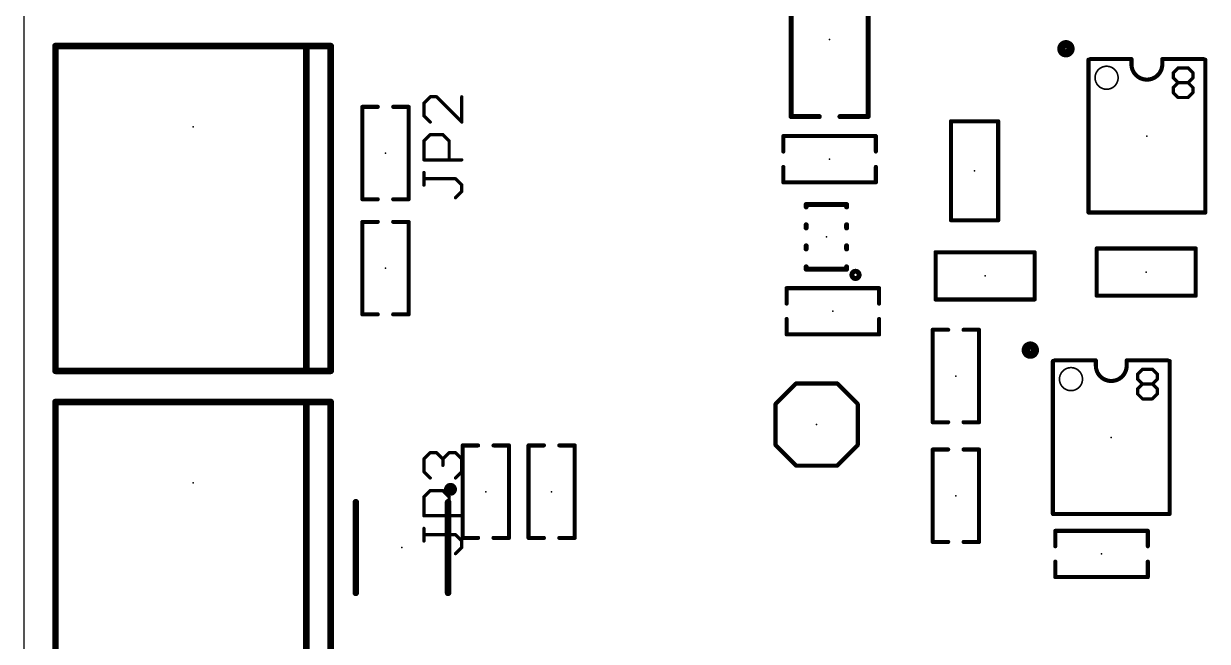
# Model space of a CAD drawing. Extents: x -49 to 146, y -19 to 112.
# Drawn here: x 0 to 36.56, y 25.55 to 44.64 of the extents above; entities that cross this region are included whole.
import ezdxf

# ---------------------------------------------------------------- set-up
doc = ezdxf.new("R2010")
doc.units = 0
for name, color, linetype in [('20', 7, 'CONTINUOUS'), ('21', 253, 'CONTINUOUS'), ('23', 7, 'CONTINUOUS')]:
    doc.layers.add(name, color=color, linetype=linetype)

msp = doc.modelspace()

# ---------------------------------------------------------------- linework, layer by layer
at = {"layer": '20'}
msp.add_line((0, 101.9), (0, 0), dxfattribs=at)
at = {"layer": '21'}
for points, const_width in [([(23.7034, 41.7687), (23.7034, 46.5313)], 0.1524), ([(26.0846, 46.5313), (26.0846, 41.7687)], 0.1524), ([(0.984, 33.908), (0.984, 43.948)], 0.2032), ([(0.984, 43.948), (8.734, 43.948)], 0.2032), ([(8.734, 43.948), (9.484, 43.948)], 0.2032), ([(8.734, 43.948), (8.734, 33.908)], 0.2032), ([(9.484, 43.948), (9.484, 33.908)], 0.2032), ([(32.8906, 43.5262), (32.8906, 38.8018)], 0.127), ([(34.2177, 43.5452), (32.9477, 43.5452)], 0.127), ([(34.2177, 43.3865), (34.2177, 43.5452)], 0.127), ([(35.1703, 43.3865), (35.1703, 43.5452)], 0.127), ([(35.1703, 43.5452), (36.4403, 43.5452)], 0.127), ([(36.4974, 38.8018), (36.4974, 43.5262)], 0.127), ([(35.5068, 43.1205), (35.6593, 43.273)], 0.1016), ([(35.5068, 42.9679), (35.5068, 43.1205)], 0.1016), ([(35.6593, 43.273), (35.9644, 43.273)], 0.1016), ([(35.9644, 43.273), (36.1169, 43.1205)], 0.1016), ([(36.1169, 43.1205), (36.1169, 42.9679)], 0.1016), ([(35.6593, 42.8154), (35.5068, 42.9679)], 0.1016), ([(35.5068, 42.6629), (35.6593, 42.8154)], 0.1016), ([(35.6593, 42.8154), (35.9644, 42.8154)], 0.1016), ([(36.1169, 42.9679), (35.9644, 42.8154)], 0.1016), ([(35.9644, 42.8154), (36.1169, 42.6629)], 0.1016), ([(12.5587, 42.379), (12.3638, 42.1841)], 0.1016), ([(12.7536, 42.379), (12.5587, 42.379)], 0.1016), ([(13.5332, 41.5994), (12.7536, 42.379)], 0.1016), ([(13.5332, 42.379), (13.5332, 41.5994)], 0.1016), ([(35.5068, 42.5103), (35.5068, 42.6629)], 0.1016), ([(35.6593, 42.3578), (35.5068, 42.5103)], 0.1016), ([(36.1169, 42.5103), (35.9644, 42.3578)], 0.1016), ([(36.1169, 42.6629), (36.1169, 42.5103)], 0.1016), ([(10.4616, 39.2112), (10.4616, 42.0688)], 0.127), ([(10.4616, 42.0688), (10.9379, 42.0688)], 0.127), ([(11.8904, 42.0688), (11.4141, 42.0688)], 0.127), ([(11.8904, 39.2112), (11.8904, 42.0688)], 0.127), ([(12.3638, 42.1841), (12.3638, 41.7943)], 0.1016), ([(35.9644, 42.3578), (35.6593, 42.3578)], 0.1016), ([(12.3638, 41.7943), (12.5587, 41.5994)], 0.1016), ([(24.5766, 41.7687), (23.7034, 41.7687)], 0.1524), ([(26.0846, 41.7687), (25.2115, 41.7687)], 0.1524), ([(30.102, 41.624), (28.642, 41.624)], 0.127), ([(28.642, 38.564), (28.642, 41.618)], 0.127), ([(30.102, 41.618), (30.102, 38.564)], 0.127), ([(12.3638, 41.0147), (12.5587, 41.2096)], 0.1016), ([(12.3638, 40.43), (12.3638, 41.0147)], 0.1016), ([(12.5587, 41.2096), (12.9485, 41.2096)], 0.1016), ([(12.9485, 41.2096), (13.1434, 41.0147)], 0.1016), ([(13.1434, 41.0147), (13.1434, 40.43)], 0.1016), ([(26.3228, 41.1644), (23.4652, 41.1644)], 0.127), ([(23.4652, 41.1644), (23.4652, 40.6881)], 0.127), ([(26.3228, 40.6881), (26.3228, 41.1644)], 0.127), ([(13.5332, 40.43), (12.3638, 40.43)], 0.1016), ([(23.4652, 39.7356), (23.4652, 40.2119)], 0.127), ([(26.3228, 40.2119), (26.3228, 39.7356)], 0.127), ([(12.3638, 39.6504), (12.3638, 40.0402)], 0.1016), ([(13.3383, 39.8453), (12.3638, 39.8453)], 0.1016), ([(13.5332, 39.6504), (13.3383, 39.8453)], 0.1016), ([(13.3383, 39.2606), (13.5332, 39.4555)], 0.1016), ([(13.5332, 39.4555), (13.5332, 39.6504)], 0.1016), ([(26.3228, 39.7356), (23.4652, 39.7356)], 0.127), ([(10.9379, 39.2112), (10.4616, 39.2112)], 0.127), ([(11.4141, 39.2112), (11.8904, 39.2112)], 0.127), ([(24.169, 39.05), (24.169, 38.975)], 0.1524), ([(25.419, 39.05), (24.169, 39.05)], 0.1524), ([(25.419, 39.05), (25.419, 38.975)], 0.1524), ([(32.8906, 38.8018), (36.4974, 38.8018)], 0.127), ([(10.4616, 35.6552), (10.4616, 38.5128)], 0.127), ([(10.4616, 38.5128), (10.9379, 38.5128)], 0.127), ([(11.8904, 38.5128), (11.4141, 38.5128)], 0.127), ([(11.8904, 35.6552), (11.8904, 38.5128)], 0.127), ([(24.169, 38.325), (24.169, 38.425)], 0.1524), ([(25.419, 38.325), (25.419, 38.425)], 0.1524), ([(30.102, 38.564), (28.642, 38.564)], 0.127), ([(24.169, 37.675), (24.169, 37.775)], 0.1524), ([(25.419, 37.675), (25.419, 37.775)], 0.1524), ([(33.142, 37.691), (33.142, 36.231)], 0.127), ([(33.148, 37.691), (36.202, 37.691)], 0.127), ([(36.202, 37.691), (36.202, 36.231)], 0.127), ([(28.167, 37.575), (31.221, 37.575)], 0.127), ([(28.167, 36.115), (28.167, 37.575)], 0.127), ([(31.227, 36.115), (31.227, 37.575)], 0.127), ([(24.169, 37.05), (24.169, 37.125)], 0.1524), ([(24.169, 37.05), (25.419, 37.05)], 0.1524), ([(25.419, 37.05), (25.419, 37.125)], 0.1524), ([(23.5652, 35.9881), (23.5652, 36.4644)], 0.127), ([(23.5652, 36.4644), (26.4228, 36.4644)], 0.127), ([(26.4228, 36.4644), (26.4228, 35.9881)], 0.127), ([(36.202, 36.231), (33.148, 36.231)], 0.127), ([(31.221, 36.115), (28.167, 36.115)], 0.127), ([(10.9379, 35.6552), (10.4616, 35.6552)], 0.127), ([(11.4141, 35.6552), (11.8904, 35.6552)], 0.127), ([(23.5652, 35.5119), (23.5652, 35.0356)], 0.127), ([(26.4228, 35.0356), (26.4228, 35.5119)], 0.127), ([(23.5652, 35.0356), (26.4228, 35.0356)], 0.127), ([(28.0796, 32.3212), (28.0796, 35.1788)], 0.127), ([(28.0796, 35.1788), (28.5559, 35.1788)], 0.127), ([(29.5084, 35.1788), (29.0321, 35.1788)], 0.127), ([(29.5084, 32.3212), (29.5084, 35.1788)], 0.127), ([(8.734, 33.908), (0.984, 33.908)], 0.2032), ([(9.484, 33.908), (8.734, 33.908)], 0.2032), ([(31.7906, 34.2122), (31.7906, 29.4878)], 0.127), ([(33.1177, 34.2312), (31.8477, 34.2312)], 0.127), ([(33.1177, 34.0725), (33.1177, 34.2312)], 0.127), ([(34.0703, 34.0725), (34.0703, 34.2312)], 0.127), ([(34.0703, 34.2312), (35.3403, 34.2312)], 0.127), ([(34.4068, 33.8064), (34.5593, 33.959)], 0.1016), ([(34.5593, 33.959), (34.8644, 33.959)], 0.1016), ([(34.8644, 33.959), (35.0169, 33.8064)], 0.1016), ([(35.3974, 29.4878), (35.3974, 34.2122)], 0.127), ([(34.4068, 33.6539), (34.4068, 33.8064)], 0.1016), ([(34.5593, 33.5014), (34.4068, 33.6539)], 0.1016), ([(35.0169, 33.6539), (34.8644, 33.5014)], 0.1016), ([(35.0169, 33.8064), (35.0169, 33.6539)], 0.1016), ([(23.859, 33.52), (23.224, 32.885)], 0.127), ([(23.859, 33.52), (25.129, 33.52)], 0.127), ([(25.129, 33.52), (25.764, 32.885)], 0.127), ([(34.4068, 33.3489), (34.5593, 33.5014)], 0.1016), ([(34.4068, 33.1963), (34.4068, 33.3489)], 0.1016), ([(34.5593, 33.5014), (34.8644, 33.5014)], 0.1016), ([(34.8644, 33.5014), (35.0169, 33.3489)], 0.1016), ([(35.0169, 33.3489), (35.0169, 33.1963)], 0.1016), ([(0.984, 22.908), (0.984, 32.948)], 0.2032), ([(0.984, 32.948), (8.734, 32.948)], 0.2032), ([(8.734, 32.948), (9.484, 32.948)], 0.2032), ([(8.734, 32.948), (8.734, 22.908)], 0.2032), ([(9.484, 32.948), (9.484, 22.908)], 0.2032), ([(23.224, 32.885), (23.224, 31.615)], 0.127), ([(25.764, 32.885), (25.764, 31.615)], 0.127), ([(34.5593, 33.0438), (34.4068, 33.1963)], 0.1016), ([(34.8644, 33.0438), (34.5593, 33.0438)], 0.1016), ([(35.0169, 33.1963), (34.8644, 33.0438)], 0.1016), ([(28.5559, 32.3212), (28.0796, 32.3212)], 0.127), ([(29.0321, 32.3212), (29.5084, 32.3212)], 0.127), ([(13.5604, 28.7464), (13.5604, 31.604)], 0.127), ([(13.5604, 31.604), (14.0367, 31.604)], 0.127), ([(14.9892, 31.604), (14.5129, 31.604)], 0.127), ([(14.9892, 28.7464), (14.9892, 31.604)], 0.127), ([(15.5924, 28.7464), (15.5924, 31.604)], 0.127), ([(15.5924, 31.604), (16.0687, 31.604)], 0.127), ([(17.0212, 31.604), (16.5449, 31.604)], 0.127), ([(17.0212, 28.7464), (17.0212, 31.604)], 0.127), ([(23.224, 31.615), (23.859, 30.98)], 0.127), ([(25.764, 31.615), (25.129, 30.98)], 0.127), ([(28.5559, 31.4788), (28.0796, 31.4788)], 0.127), ([(28.0796, 31.4788), (28.0796, 28.6212)], 0.127), ([(29.0321, 31.4788), (29.5084, 31.4788)], 0.127), ([(29.5084, 31.4788), (29.5084, 28.6212)], 0.127), ([(12.3638, 31.1841), (12.5587, 31.379)], 0.1016), ([(12.3638, 30.7943), (12.3638, 31.1841)], 0.1016), ([(12.5587, 31.379), (12.7536, 31.379)], 0.1016), ([(12.7536, 31.379), (12.9485, 31.1841)], 0.1016), ([(12.9485, 31.1841), (13.1434, 31.379)], 0.1016), ([(12.9485, 31.1841), (12.9485, 30.9892)], 0.1016), ([(13.1434, 31.379), (13.3383, 31.379)], 0.1016), ([(13.3383, 31.379), (13.5332, 31.1841)], 0.1016), ([(13.5332, 31.1841), (13.5332, 30.7943)], 0.1016), ([(12.5587, 30.5994), (12.3638, 30.7943)], 0.1016), ([(13.5332, 30.7943), (13.3383, 30.5994)], 0.1016), ([(25.129, 30.98), (23.859, 30.98)], 0.127), ([(12.3638, 30.0147), (12.5587, 30.2096)], 0.1016), ([(12.3638, 29.43), (12.3638, 30.0147)], 0.1016), ([(12.5587, 30.2096), (12.9485, 30.2096)], 0.1016), ([(12.9485, 30.2096), (13.1434, 30.0147)], 0.1016), ([(13.1434, 30.0147), (13.1434, 29.43)], 0.1016), ([(10.259, 29.848), (10.259, 27.048)], 0.2032), ([(13.109, 27.048), (13.109, 29.848)], 0.2032), ([(13.5332, 29.43), (12.3638, 29.43)], 0.1016), ([(31.7906, 29.4878), (35.3974, 29.4878)], 0.127), ([(12.3638, 28.6504), (12.3638, 29.0402)], 0.1016), ([(13.3383, 28.8453), (12.3638, 28.8453)], 0.1016), ([(13.5332, 28.6504), (13.3383, 28.8453)], 0.1016), ([(31.8652, 28.4881), (31.8652, 28.9644)], 0.127), ([(31.8652, 28.9644), (34.7228, 28.9644)], 0.127), ([(34.7228, 28.9644), (34.7228, 28.4881)], 0.127), ([(13.5332, 28.4555), (13.5332, 28.6504)], 0.1016), ([(14.0367, 28.7464), (13.5604, 28.7464)], 0.127), ([(14.5129, 28.7464), (14.9892, 28.7464)], 0.127), ([(16.0687, 28.7464), (15.5924, 28.7464)], 0.127), ([(16.5449, 28.7464), (17.0212, 28.7464)], 0.127), ([(28.0796, 28.6212), (28.5559, 28.6212)], 0.127), ([(29.5084, 28.6212), (29.0321, 28.6212)], 0.127), ([(13.3383, 28.2606), (13.5332, 28.4555)], 0.1016), ([(31.8652, 28.0119), (31.8652, 27.5356)], 0.127), ([(34.7228, 27.5356), (34.7228, 28.0119)], 0.127), ([(31.8652, 27.5356), (34.7228, 27.5356)], 0.127)]:
    msp.add_lwpolyline(points, dxfattribs=dict(at, const_width=const_width))
for points, const_width in [([(1.0348, 43.948, 1), (0.9332, 43.948)], 0.1016), ([(0.984, 43.9988, 1), (0.984, 43.8972)], 0.1016), ([(8.734, 43.9988, 1), (8.734, 43.8972)], 0.1016), ([(8.7848, 43.948, 1), (8.6832, 43.948)], 0.1016), ([(8.734, 43.8972, 1), (8.734, 43.9988)], 0.1016), ([(9.5348, 43.948, 1), (9.4332, 43.948)], 0.1016), ([(9.484, 43.8972, 1), (9.484, 43.9988)], 0.1016), ([(32.194, 43.7226, 1), (32.194, 44.0054, 1), (32.194, 43.7226)], 0.254), ([(32.9224, 43.5262, 1), (32.8588, 43.5262)], 0.0635), ([(32.9477, 43.577, 1), (32.9477, 43.5134)], 0.0635), ([(34.2495, 43.5452, 1), (34.1859, 43.5452)], 0.0635), ([(34.2177, 43.5134, 1), (34.2177, 43.577)], 0.0635), ([(35.1703, 43.577, 1), (35.1703, 43.5134)], 0.0635), ([(35.2021, 43.5452, 1), (35.1386, 43.5452)], 0.0635), ([(36.4403, 43.5134, 1), (36.4403, 43.577)], 0.0635), ([(36.5292, 43.5262, 1), (36.4656, 43.5262)], 0.0635), ([(33.4494, 42.6118, 1), (33.4494, 43.323, 1), (33.4494, 42.6118)], 0.0508), ([(34.2495, 43.3865, 1), (34.1859, 43.3865)], 0.0635), ([(34.1859, 43.3865, 1), (34.2495, 43.3865)], 0.0635), ([(34.2177, 43.3865, 1), (35.1703, 43.3865)], 0.127), ([(35.2021, 43.3865, 1), (35.1386, 43.3865)], 0.0635), ([(35.1386, 43.3865, 1), (35.2021, 43.3865)], 0.0635), ([(35.5322, 43.1205, 1), (35.4814, 43.1205)], 0.0508), ([(35.4888, 43.1384, 1), (35.5248, 43.1025)], 0.0508), ([(35.6593, 43.2984, 1), (35.6593, 43.2476)], 0.0508), ([(35.6773, 43.255, 1), (35.6414, 43.2909)], 0.0508), ([(35.9824, 43.2909, 1), (35.9464, 43.255)], 0.0508), ([(35.9644, 43.2476, 1), (35.9644, 43.2984)], 0.0508), ([(36.1423, 43.1205, 1), (36.0915, 43.1205)], 0.0508), ([(36.099, 43.1025, 1), (36.1349, 43.1384)], 0.0508), ([(35.5248, 42.9859, 1), (35.4888, 42.95)], 0.0508), ([(35.4814, 42.9679, 1), (35.5322, 42.9679)], 0.0508), ([(35.6593, 42.8408, 1), (35.6593, 42.79)], 0.0508), ([(35.6773, 42.7974, 1), (35.6414, 42.8334)], 0.0508), ([(35.6414, 42.7974, 1), (35.6773, 42.8334)], 0.0508), ([(35.9824, 42.8334, 1), (35.9464, 42.7974)], 0.0508), ([(35.9464, 42.8334, 1), (35.9824, 42.7974)], 0.0508), ([(35.9644, 42.79, 1), (35.9644, 42.8408)], 0.0508), ([(36.0915, 42.9679, 1), (36.1423, 42.9679)], 0.0508), ([(36.1349, 42.95, 1), (36.099, 42.9859)], 0.0508), ([(12.5587, 42.4044, 1), (12.5587, 42.3536)], 0.0508), ([(12.5767, 42.361, 1), (12.5407, 42.397)], 0.0508), ([(12.7716, 42.397, 1), (12.7356, 42.361)], 0.0508), ([(12.7536, 42.3536, 1), (12.7536, 42.4044)], 0.0508), ([(13.5586, 42.379, 1), (13.5078, 42.379)], 0.0508), ([(35.5322, 42.6629, 1), (35.4814, 42.6629)], 0.0508), ([(35.4888, 42.6808, 1), (35.5248, 42.6449)], 0.0508), ([(35.5248, 42.5283, 1), (35.4888, 42.4924)], 0.0508), ([(35.4814, 42.5103, 1), (35.5322, 42.5103)], 0.0508), ([(36.1423, 42.6629, 1), (36.0915, 42.6629)], 0.0508), ([(36.0915, 42.5103, 1), (36.1423, 42.5103)], 0.0508), ([(36.099, 42.6449, 1), (36.1349, 42.6808)], 0.0508), ([(36.1349, 42.4924, 1), (36.099, 42.5283)], 0.0508), ([(10.4616, 42.1006, 1), (10.4616, 42.0371)], 0.0635), ([(10.4934, 42.0688, 1), (10.4299, 42.0688)], 0.0635), ([(10.9379, 42.0371, 1), (10.9379, 42.1006)], 0.0635), ([(11.4141, 42.1006, 1), (11.4141, 42.0371)], 0.0635), ([(11.9222, 42.0688, 1), (11.8587, 42.0688)], 0.0635), ([(11.8904, 42.0371, 1), (11.8904, 42.1006)], 0.0635), ([(12.3458, 42.2021, 1), (12.3818, 42.1661)], 0.0508), ([(12.3892, 42.1841, 1), (12.3384, 42.1841)], 0.0508), ([(35.6593, 42.3832, 1), (35.6593, 42.3324)], 0.0508), ([(35.6414, 42.3398, 1), (35.6773, 42.3758)], 0.0508), ([(35.9464, 42.3758, 1), (35.9824, 42.3398)], 0.0508), ([(35.9644, 42.3324, 1), (35.9644, 42.3832)], 0.0508), ([(12.3818, 41.8123, 1), (12.3458, 41.7763)], 0.0508), ([(12.3384, 41.7943, 1), (12.3892, 41.7943)], 0.0508), ([(23.7034, 41.8068, 1), (23.7034, 41.7306)], 0.0762), ([(23.6653, 41.7687, 1), (23.7415, 41.7687)], 0.0762), ([(24.5766, 41.7306, 1), (24.5766, 41.8068)], 0.0762), ([(25.2115, 41.8068, 1), (25.2115, 41.7306)], 0.0762), ([(26.0465, 41.7687, 1), (26.1227, 41.7687)], 0.0762), ([(26.0846, 41.7306, 1), (26.0846, 41.8068)], 0.0762), ([(28.642, 41.6558, 1), (28.642, 41.5922)], 0.0635), ([(28.6738, 41.618, 1), (28.6103, 41.618)], 0.0635), ([(30.1337, 41.618, 1), (30.0703, 41.618)], 0.0635), ([(30.102, 41.5922, 1), (30.102, 41.6558)], 0.0635), ([(12.5407, 41.5814, 1), (12.5767, 41.6174)], 0.0508), ([(13.5078, 41.5994, 1), (13.5586, 41.5994)], 0.0508), ([(13.5152, 41.5814, 1), (13.5512, 41.6174)], 0.0508), ([(12.3458, 41.0327, 1), (12.3818, 40.9967)], 0.0508), ([(12.3892, 41.0147, 1), (12.3384, 41.0147)], 0.0508), ([(12.5587, 41.235, 1), (12.5587, 41.1842)], 0.0508), ([(12.5767, 41.1916, 1), (12.5407, 41.2276)], 0.0508), ([(12.9665, 41.2276, 1), (12.9305, 41.1916)], 0.0508), ([(12.9485, 41.1842, 1), (12.9485, 41.235)], 0.0508), ([(13.1688, 41.0147, 1), (13.118, 41.0147)], 0.0508), ([(13.1254, 40.9967, 1), (13.1614, 41.0327)], 0.0508), ([(23.4652, 41.1962, 1), (23.4652, 41.1326)], 0.0635), ([(23.4969, 41.1644, 1), (23.4335, 41.1644)], 0.0635), ([(26.3545, 41.1644, 1), (26.2911, 41.1644)], 0.0635), ([(26.3228, 41.1326, 1), (26.3228, 41.1962)], 0.0635), ([(23.4335, 40.6881, 1), (23.4969, 40.6881)], 0.0635), ([(26.2911, 40.6881, 1), (26.3545, 40.6881)], 0.0635), ([(12.3638, 40.4554, 1), (12.3638, 40.4046)], 0.0508), ([(12.3384, 40.43, 1), (12.3892, 40.43)], 0.0508), ([(13.118, 40.43, 1), (13.1688, 40.43)], 0.0508), ([(13.5332, 40.4046, 1), (13.5332, 40.4554)], 0.0508), ([(23.4969, 40.2119, 1), (23.4335, 40.2119)], 0.0635), ([(26.3545, 40.2119, 1), (26.2911, 40.2119)], 0.0635), ([(12.3892, 40.0402, 1), (12.3384, 40.0402)], 0.0508), ([(12.3638, 39.8707, 1), (12.3638, 39.8199)], 0.0508), ([(13.3563, 39.8633, 1), (13.3203, 39.8273)], 0.0508), ([(13.3383, 39.8199, 1), (13.3383, 39.8707)], 0.0508), ([(12.3384, 39.6504, 1), (12.3892, 39.6504)], 0.0508), ([(13.5586, 39.6504, 1), (13.5078, 39.6504)], 0.0508), ([(13.5152, 39.6324, 1), (13.5512, 39.6684)], 0.0508), ([(13.5512, 39.4375, 1), (13.5152, 39.4735)], 0.0508), ([(23.4652, 39.7674, 1), (23.4652, 39.7039)], 0.0635), ([(23.4335, 39.7356, 1), (23.4969, 39.7356)], 0.0635), ([(26.2911, 39.7356, 1), (26.3545, 39.7356)], 0.0635), ([(26.3228, 39.7039, 1), (26.3228, 39.7674)], 0.0635), ([(10.4616, 39.243, 1), (10.4616, 39.1795)], 0.0635), ([(10.4299, 39.2112, 1), (10.4934, 39.2112)], 0.0635), ([(10.9379, 39.1795, 1), (10.9379, 39.243)], 0.0635), ([(11.4141, 39.243, 1), (11.4141, 39.1795)], 0.0635), ([(11.8587, 39.2112, 1), (11.9222, 39.2112)], 0.0635), ([(11.8904, 39.1795, 1), (11.8904, 39.243)], 0.0635), ([(13.3203, 39.2786, 1), (13.3563, 39.2426)], 0.0508), ([(13.5078, 39.4555, 1), (13.5586, 39.4555)], 0.0508), ([(24.2071, 39.05, 1), (24.1309, 39.05)], 0.0762), ([(24.169, 39.0881, 1), (24.169, 39.0119)], 0.0762), ([(25.4571, 39.05, 1), (25.3809, 39.05)], 0.0762), ([(25.419, 39.0119, 1), (25.419, 39.0881)], 0.0762), ([(24.1309, 38.975, 1), (24.2071, 38.975)], 0.0762), ([(25.3809, 38.975, 1), (25.4571, 38.975)], 0.0762), ([(32.8906, 38.8336, 1), (32.8906, 38.77)], 0.0635), ([(32.8588, 38.8018, 1), (32.9224, 38.8018)], 0.0635), ([(36.4656, 38.8018, 1), (36.5292, 38.8018)], 0.0635), ([(36.4974, 38.77, 1), (36.4974, 38.8336)], 0.0635), ([(10.4616, 38.5446, 1), (10.4616, 38.481)], 0.0635), ([(10.4934, 38.5128, 1), (10.4299, 38.5128)], 0.0635), ([(10.9379, 38.481, 1), (10.9379, 38.5446)], 0.0635), ([(11.4141, 38.5446, 1), (11.4141, 38.481)], 0.0635), ([(11.9222, 38.5128, 1), (11.8587, 38.5128)], 0.0635), ([(11.8904, 38.481, 1), (11.8904, 38.5446)], 0.0635), ([(24.2071, 38.425, 1), (24.1309, 38.425)], 0.0762), ([(25.4571, 38.425, 1), (25.3809, 38.425)], 0.0762), ([(28.642, 38.5958, 1), (28.642, 38.5322)], 0.0635), ([(28.6103, 38.564, 1), (28.6738, 38.564)], 0.0635), ([(30.0703, 38.564, 1), (30.1337, 38.564)], 0.0635), ([(30.102, 38.5322, 1), (30.102, 38.5958)], 0.0635), ([(24.1309, 38.325, 1), (24.2071, 38.325)], 0.0762), ([(25.3809, 38.325, 1), (25.4571, 38.325)], 0.0762), ([(24.2071, 37.775, 1), (24.1309, 37.775)], 0.0762), ([(24.1309, 37.675, 1), (24.2071, 37.675)], 0.0762), ([(25.4571, 37.775, 1), (25.3809, 37.775)], 0.0762), ([(25.3809, 37.675, 1), (25.4571, 37.675)], 0.0762), ([(33.1738, 37.691, 1), (33.1103, 37.691)], 0.0635), ([(33.148, 37.7228, 1), (33.148, 37.6593)], 0.0635), ([(36.2338, 37.691, 1), (36.1703, 37.691)], 0.0635), ([(36.202, 37.6593, 1), (36.202, 37.7228)], 0.0635), ([(28.167, 37.6068, 1), (28.167, 37.5433)], 0.0635), ([(28.1988, 37.575, 1), (28.1353, 37.575)], 0.0635), ([(31.2587, 37.575, 1), (31.1953, 37.575)], 0.0635), ([(31.221, 37.5433, 1), (31.221, 37.6068)], 0.0635), ([(24.2071, 37.125, 1), (24.1309, 37.125)], 0.0762), ([(24.169, 37.0881, 1), (24.169, 37.0119)], 0.0762), ([(24.1309, 37.05, 1), (24.2071, 37.05)], 0.0762), ([(25.4571, 37.125, 1), (25.3809, 37.125)], 0.0762), ([(25.3809, 37.05, 1), (25.4571, 37.05)], 0.0762), ([(25.419, 37.0119, 1), (25.419, 37.0881)], 0.0762), ([(25.694, 36.7632, 1), (25.694, 36.9868, 1), (25.694, 36.7632)], 0.1524), ([(23.5652, 36.4962, 1), (23.5652, 36.4327)], 0.0635), ([(23.5969, 36.4644, 1), (23.5335, 36.4644)], 0.0635), ([(26.4546, 36.4644, 1), (26.3911, 36.4644)], 0.0635), ([(26.4228, 36.4327, 1), (26.4228, 36.4962)], 0.0635), ([(33.1103, 36.231, 1), (33.1738, 36.231)], 0.0635), ([(33.148, 36.2628, 1), (33.148, 36.1992)], 0.0635), ([(36.1703, 36.231, 1), (36.2338, 36.231)], 0.0635), ([(36.202, 36.1992, 1), (36.202, 36.2628)], 0.0635), ([(23.5335, 35.9881, 1), (23.5969, 35.9881)], 0.0635), ([(26.3911, 35.9881, 1), (26.4546, 35.9881)], 0.0635), ([(28.167, 36.1468, 1), (28.167, 36.0832)], 0.0635), ([(28.1353, 36.115, 1), (28.1988, 36.115)], 0.0635), ([(31.1953, 36.115, 1), (31.2587, 36.115)], 0.0635), ([(31.221, 36.0832, 1), (31.221, 36.1468)], 0.0635), ([(10.4616, 35.687, 1), (10.4616, 35.6234)], 0.0635), ([(10.4299, 35.6552, 1), (10.4934, 35.6552)], 0.0635), ([(10.9379, 35.6234, 1), (10.9379, 35.687)], 0.0635), ([(11.4141, 35.687, 1), (11.4141, 35.6234)], 0.0635), ([(11.8587, 35.6552, 1), (11.9222, 35.6552)], 0.0635), ([(11.8904, 35.6234, 1), (11.8904, 35.687)], 0.0635), ([(23.5969, 35.5119, 1), (23.5335, 35.5119)], 0.0635), ([(26.4546, 35.5119, 1), (26.3911, 35.5119)], 0.0635), ([(23.5652, 35.0674, 1), (23.5652, 35.0038)], 0.0635), ([(26.4228, 35.0038, 1), (26.4228, 35.0674)], 0.0635), ([(28.0796, 35.2106, 1), (28.0796, 35.1471)], 0.0635), ([(28.1114, 35.1788, 1), (28.0479, 35.1788)], 0.0635), ([(28.5559, 35.1471, 1), (28.5559, 35.2106)], 0.0635), ([(29.0321, 35.2106, 1), (29.0321, 35.1471)], 0.0635), ([(29.5402, 35.1788, 1), (29.4767, 35.1788)], 0.0635), ([(29.5084, 35.1471, 1), (29.5084, 35.2106)], 0.0635), ([(23.5335, 35.0356, 1), (23.5969, 35.0356)], 0.0635), ([(26.3911, 35.0356, 1), (26.4546, 35.0356)], 0.0635), ([(31.094, 34.4086, 1), (31.094, 34.6914, 1), (31.094, 34.4086)], 0.254), ([(0.984, 33.9588, 1), (0.984, 33.8572)], 0.1016), ([(8.734, 33.9588, 1), (8.734, 33.8572)], 0.1016), ([(8.734, 33.8572, 1), (8.734, 33.9588)], 0.1016), ([(9.484, 33.8572, 1), (9.484, 33.9588)], 0.1016), ([(31.8224, 34.2122, 1), (31.7589, 34.2122)], 0.0635), ([(31.8477, 34.263, 1), (31.8477, 34.1994)], 0.0635), ([(32.3494, 33.2978, 1), (32.3494, 34.009, 1), (32.3494, 33.2978)], 0.0508), ([(33.1495, 34.2312, 1), (33.0859, 34.2312)], 0.0635), ([(33.1495, 34.0725, 1), (33.0859, 34.0725)], 0.0635), ([(33.0859, 34.0725, 1), (33.1495, 34.0725)], 0.0635), ([(33.1177, 34.0725, 1), (34.0703, 34.0725)], 0.127), ([(33.1177, 34.1994, 1), (33.1177, 34.263)], 0.0635), ([(34.0703, 34.263, 1), (34.0703, 34.1994)], 0.0635), ([(34.1021, 34.2312, 1), (34.0386, 34.2312)], 0.0635), ([(34.1021, 34.0725, 1), (34.0386, 34.0725)], 0.0635), ([(34.0386, 34.0725, 1), (34.1021, 34.0725)], 0.0635), ([(34.5593, 33.9844, 1), (34.5593, 33.9336)], 0.0508), ([(34.5773, 33.941, 1), (34.5414, 33.9769)], 0.0508), ([(34.8824, 33.9769, 1), (34.8464, 33.941)], 0.0508), ([(34.8644, 33.9336, 1), (34.8644, 33.9844)], 0.0508), ([(35.3403, 34.1994, 1), (35.3403, 34.263)], 0.0635), ([(35.4292, 34.2122, 1), (35.3657, 34.2122)], 0.0635), ([(0.9332, 33.908, 1), (1.0348, 33.908)], 0.1016), ([(8.6832, 33.908, 1), (8.7848, 33.908)], 0.1016), ([(9.4332, 33.908, 1), (9.5348, 33.908)], 0.1016), ([(34.4322, 33.8064, 1), (34.3814, 33.8064)], 0.0508), ([(34.3888, 33.8244, 1), (34.4248, 33.7885)], 0.0508), ([(34.4248, 33.6719, 1), (34.3888, 33.636)], 0.0508), ([(34.3814, 33.6539, 1), (34.4322, 33.6539)], 0.0508), ([(35.0423, 33.8064, 1), (34.9915, 33.8064)], 0.0508), ([(34.9915, 33.6539, 1), (35.0423, 33.6539)], 0.0508), ([(34.999, 33.7885, 1), (35.0349, 33.8244)], 0.0508), ([(35.0349, 33.636, 1), (34.999, 33.6719)], 0.0508), ([(23.859, 33.5518, 1), (23.859, 33.4883)], 0.0635), ([(23.8815, 33.4975, 1), (23.8365, 33.5425)], 0.0635), ([(25.1515, 33.5425, 1), (25.1065, 33.4975)], 0.0635), ([(25.129, 33.4883, 1), (25.129, 33.5518)], 0.0635), ([(34.4322, 33.3489, 1), (34.3814, 33.3489)], 0.0508), ([(34.3888, 33.3668, 1), (34.4248, 33.3309)], 0.0508), ([(34.5593, 33.5268, 1), (34.5593, 33.476)], 0.0508), ([(34.5773, 33.4834, 1), (34.5414, 33.5194)], 0.0508), ([(34.5414, 33.4834, 1), (34.5773, 33.5194)], 0.0508), ([(34.8824, 33.5194, 1), (34.8464, 33.4834)], 0.0508), ([(34.8464, 33.5194, 1), (34.8824, 33.4834)], 0.0508), ([(34.8644, 33.476, 1), (34.8644, 33.5268)], 0.0508), ([(35.0423, 33.3489, 1), (34.9915, 33.3489)], 0.0508), ([(34.999, 33.3309, 1), (35.0349, 33.3668)], 0.0508), ([(1.0348, 32.948, 1), (0.9332, 32.948)], 0.1016), ([(0.984, 32.9988, 1), (0.984, 32.8972)], 0.1016), ([(8.734, 32.9988, 1), (8.734, 32.8972)], 0.1016), ([(8.7848, 32.948, 1), (8.6832, 32.948)], 0.1016), ([(8.734, 32.8972, 1), (8.734, 32.9988)], 0.1016), ([(9.5348, 32.948, 1), (9.4332, 32.948)], 0.1016), ([(9.484, 32.8972, 1), (9.484, 32.9988)], 0.1016), ([(23.2015, 32.9075, 1), (23.2465, 32.8625)], 0.0635), ([(23.2557, 32.885, 1), (23.1923, 32.885)], 0.0635), ([(25.7958, 32.885, 1), (25.7323, 32.885)], 0.0635), ([(25.7415, 32.8625, 1), (25.7865, 32.9075)], 0.0635), ([(34.4248, 33.2143, 1), (34.3888, 33.1784)], 0.0508), ([(34.3814, 33.1963, 1), (34.4322, 33.1963)], 0.0508), ([(34.5593, 33.0692, 1), (34.5593, 33.0184)], 0.0508), ([(34.5414, 33.0258, 1), (34.5773, 33.0618)], 0.0508), ([(34.8464, 33.0618, 1), (34.8824, 33.0258)], 0.0508), ([(34.8644, 33.0184, 1), (34.8644, 33.0692)], 0.0508), ([(34.9915, 33.1963, 1), (35.0423, 33.1963)], 0.0508), ([(35.0349, 33.1784, 1), (34.999, 33.2143)], 0.0508), ([(28.0796, 32.353, 1), (28.0796, 32.2895)], 0.0635), ([(28.0479, 32.3212, 1), (28.1114, 32.3212)], 0.0635), ([(28.5559, 32.2895, 1), (28.5559, 32.353)], 0.0635), ([(29.0321, 32.353, 1), (29.0321, 32.2895)], 0.0635), ([(29.4767, 32.3212, 1), (29.5402, 32.3212)], 0.0635), ([(29.5084, 32.2895, 1), (29.5084, 32.353)], 0.0635), ([(13.5604, 31.6358, 1), (13.5604, 31.5723)], 0.0635), ([(13.5922, 31.604, 1), (13.5287, 31.604)], 0.0635), ([(14.0367, 31.5723, 1), (14.0367, 31.6358)], 0.0635), ([(14.5129, 31.6358, 1), (14.5129, 31.5723)], 0.0635), ([(15.021, 31.604, 1), (14.9574, 31.604)], 0.0635), ([(14.9892, 31.5723, 1), (14.9892, 31.6358)], 0.0635), ([(15.5924, 31.6358, 1), (15.5924, 31.5723)], 0.0635), ([(15.6242, 31.604, 1), (15.5607, 31.604)], 0.0635), ([(16.0687, 31.5723, 1), (16.0687, 31.6358)], 0.0635), ([(16.5449, 31.6358, 1), (16.5449, 31.5723)], 0.0635), ([(17.0529, 31.604, 1), (16.9895, 31.604)], 0.0635), ([(17.0212, 31.5723, 1), (17.0212, 31.6358)], 0.0635), ([(23.2465, 31.6375, 1), (23.2015, 31.5925)], 0.0635), ([(23.1923, 31.615, 1), (23.2557, 31.615)], 0.0635), ([(25.7323, 31.615, 1), (25.7958, 31.615)], 0.0635), ([(25.7865, 31.5925, 1), (25.7415, 31.6375)], 0.0635), ([(28.0796, 31.5106, 1), (28.0796, 31.4471)], 0.0635), ([(28.1114, 31.4788, 1), (28.0479, 31.4788)], 0.0635), ([(28.5559, 31.4471, 1), (28.5559, 31.5106)], 0.0635), ([(29.0321, 31.5106, 1), (29.0321, 31.4471)], 0.0635), ([(29.5402, 31.4788, 1), (29.4767, 31.4788)], 0.0635), ([(29.5084, 31.4471, 1), (29.5084, 31.5106)], 0.0635), ([(12.3458, 31.2021, 1), (12.3818, 31.1661)], 0.0508), ([(12.3892, 31.1841, 1), (12.3384, 31.1841)], 0.0508), ([(12.5587, 31.4044, 1), (12.5587, 31.3536)], 0.0508), ([(12.5767, 31.361, 1), (12.5407, 31.397)], 0.0508), ([(12.7716, 31.397, 1), (12.7356, 31.361)], 0.0508), ([(12.7536, 31.3536, 1), (12.7536, 31.4044)], 0.0508), ([(12.9305, 31.2021, 1), (12.9665, 31.1661)], 0.0508), ([(12.9739, 31.1841, 1), (12.9231, 31.1841)], 0.0508), ([(12.9305, 31.1661, 1), (12.9665, 31.2021)], 0.0508), ([(13.1434, 31.4044, 1), (13.1434, 31.3536)], 0.0508), ([(13.1614, 31.361, 1), (13.1254, 31.397)], 0.0508), ([(13.3563, 31.397, 1), (13.3203, 31.361)], 0.0508), ([(13.3383, 31.3536, 1), (13.3383, 31.4044)], 0.0508), ([(13.5586, 31.1841, 1), (13.5078, 31.1841)], 0.0508), ([(13.5152, 31.1661, 1), (13.5512, 31.2021)], 0.0508), ([(12.3818, 30.8123, 1), (12.3458, 30.7763)], 0.0508), ([(12.3384, 30.7943, 1), (12.3892, 30.7943)], 0.0508), ([(12.9231, 30.9892, 1), (12.9739, 30.9892)], 0.0508), ([(13.5078, 30.7943, 1), (13.5586, 30.7943)], 0.0508), ([(13.5512, 30.7763, 1), (13.5152, 30.8123)], 0.0508), ([(23.859, 31.0117, 1), (23.859, 30.9483)], 0.0635), ([(23.8365, 30.9575, 1), (23.8815, 31.0025)], 0.0635), ([(25.1065, 31.0025, 1), (25.1515, 30.9575)], 0.0635), ([(25.129, 30.9483, 1), (25.129, 31.0117)], 0.0635), ([(12.5407, 30.5814, 1), (12.5767, 30.6174)], 0.0508), ([(13.184, 30.148, 1), (13.184, 30.348, 1), (13.184, 30.148)], 0.2), ([(13.3203, 30.6174, 1), (13.3563, 30.5814)], 0.0508), ([(12.3458, 30.0327, 1), (12.3818, 29.9967)], 0.0508), ([(12.3892, 30.0147, 1), (12.3384, 30.0147)], 0.0508), ([(12.5587, 30.235, 1), (12.5587, 30.1842)], 0.0508), ([(12.5767, 30.1916, 1), (12.5407, 30.2276)], 0.0508), ([(12.9665, 30.2276, 1), (12.9305, 30.1916)], 0.0508), ([(12.9485, 30.1842, 1), (12.9485, 30.235)], 0.0508), ([(13.1688, 30.0147, 1), (13.118, 30.0147)], 0.0508), ([(13.1254, 29.9967, 1), (13.1614, 30.0327)], 0.0508), ([(10.3098, 29.848, 1), (10.2082, 29.848)], 0.1016), ([(13.1598, 29.848, 1), (13.0582, 29.848)], 0.1016), ([(12.3638, 29.4554, 1), (12.3638, 29.4046)], 0.0508), ([(12.3384, 29.43, 1), (12.3892, 29.43)], 0.0508), ([(13.118, 29.43, 1), (13.1688, 29.43)], 0.0508), ([(13.5332, 29.4046, 1), (13.5332, 29.4554)], 0.0508), ([(31.7906, 29.5195, 1), (31.7906, 29.4561)], 0.0635), ([(31.7589, 29.4878, 1), (31.8224, 29.4878)], 0.0635), ([(35.3657, 29.4878, 1), (35.4292, 29.4878)], 0.0635), ([(35.3974, 29.4561, 1), (35.3974, 29.5195)], 0.0635), ([(12.3892, 29.0402, 1), (12.3384, 29.0402)], 0.0508), ([(12.3638, 28.8707, 1), (12.3638, 28.8199)], 0.0508), ([(13.3563, 28.8633, 1), (13.3203, 28.8273)], 0.0508), ([(13.3383, 28.8199, 1), (13.3383, 28.8707)], 0.0508), ([(31.8652, 28.9962, 1), (31.8652, 28.9327)], 0.0635), ([(31.897, 28.9644, 1), (31.8335, 28.9644)], 0.0635), ([(34.7546, 28.9644, 1), (34.691, 28.9644)], 0.0635), ([(34.7228, 28.9327, 1), (34.7228, 28.9962)], 0.0635), ([(12.3384, 28.6504, 1), (12.3892, 28.6504)], 0.0508), ([(13.5586, 28.6504, 1), (13.5078, 28.6504)], 0.0508), ([(13.5152, 28.6324, 1), (13.5512, 28.6684)], 0.0508), ([(13.5604, 28.7782, 1), (13.5604, 28.7147)], 0.0635), ([(13.5287, 28.7464, 1), (13.5922, 28.7464)], 0.0635), ([(14.0367, 28.7147, 1), (14.0367, 28.7782)], 0.0635), ([(14.5129, 28.7782, 1), (14.5129, 28.7147)], 0.0635), ([(14.9574, 28.7464, 1), (15.021, 28.7464)], 0.0635), ([(14.9892, 28.7147, 1), (14.9892, 28.7782)], 0.0635), ([(15.5924, 28.7782, 1), (15.5924, 28.7147)], 0.0635), ([(15.5607, 28.7464, 1), (15.6242, 28.7464)], 0.0635), ([(16.0687, 28.7147, 1), (16.0687, 28.7782)], 0.0635), ([(16.5449, 28.7782, 1), (16.5449, 28.7147)], 0.0635), ([(16.9895, 28.7464, 1), (17.0529, 28.7464)], 0.0635), ([(17.0212, 28.7147, 1), (17.0212, 28.7782)], 0.0635), ([(28.0796, 28.653, 1), (28.0796, 28.5895)], 0.0635), ([(28.0479, 28.6212, 1), (28.1114, 28.6212)], 0.0635), ([(28.5559, 28.5895, 1), (28.5559, 28.653)], 0.0635), ([(29.0321, 28.653, 1), (29.0321, 28.5895)], 0.0635), ([(29.4767, 28.6212, 1), (29.5402, 28.6212)], 0.0635), ([(29.5084, 28.5895, 1), (29.5084, 28.653)], 0.0635), ([(31.8335, 28.4881, 1), (31.897, 28.4881)], 0.0635), ([(34.691, 28.4881, 1), (34.7546, 28.4881)], 0.0635), ([(13.3203, 28.2786, 1), (13.3563, 28.2426)], 0.0508), ([(13.5078, 28.4555, 1), (13.5586, 28.4555)], 0.0508), ([(13.5512, 28.4375, 1), (13.5152, 28.4735)], 0.0508), ([(31.897, 28.0119, 1), (31.8335, 28.0119)], 0.0635), ([(34.7546, 28.0119, 1), (34.691, 28.0119)], 0.0635), ([(31.8652, 27.5674, 1), (31.8652, 27.5039)], 0.0635), ([(31.8335, 27.5356, 1), (31.897, 27.5356)], 0.0635), ([(34.691, 27.5356, 1), (34.7546, 27.5356)], 0.0635), ([(34.7228, 27.5039, 1), (34.7228, 27.5674)], 0.0635), ([(10.2082, 27.048, 1), (10.3098, 27.048)], 0.1016), ([(13.0582, 27.048, 1), (13.1598, 27.048)], 0.1016)]:
    msp.add_lwpolyline(points, format="xyb", dxfattribs=dict(at, const_width=const_width))
at = {"layer": '23'}
for p in [(24.894, 44.15), (5.234, 41.448), (34.694, 41.164), (11.176, 40.64), (24.894, 40.45), (29.367, 40.091), (24.794, 38.05), (11.176, 37.084), (34.675, 36.956), (29.694, 36.85), (24.994, 35.75), (28.794, 33.75), (24.494, 32.25), (33.594, 31.85), (5.234, 30.448), (14.2748, 30.1752), (16.3068, 30.1752), (28.794, 30.05), (11.684, 28.448), (33.294, 28.25)]:
    msp.add_point(p, dxfattribs=at)

doc.saveas('drawing.dxf')
